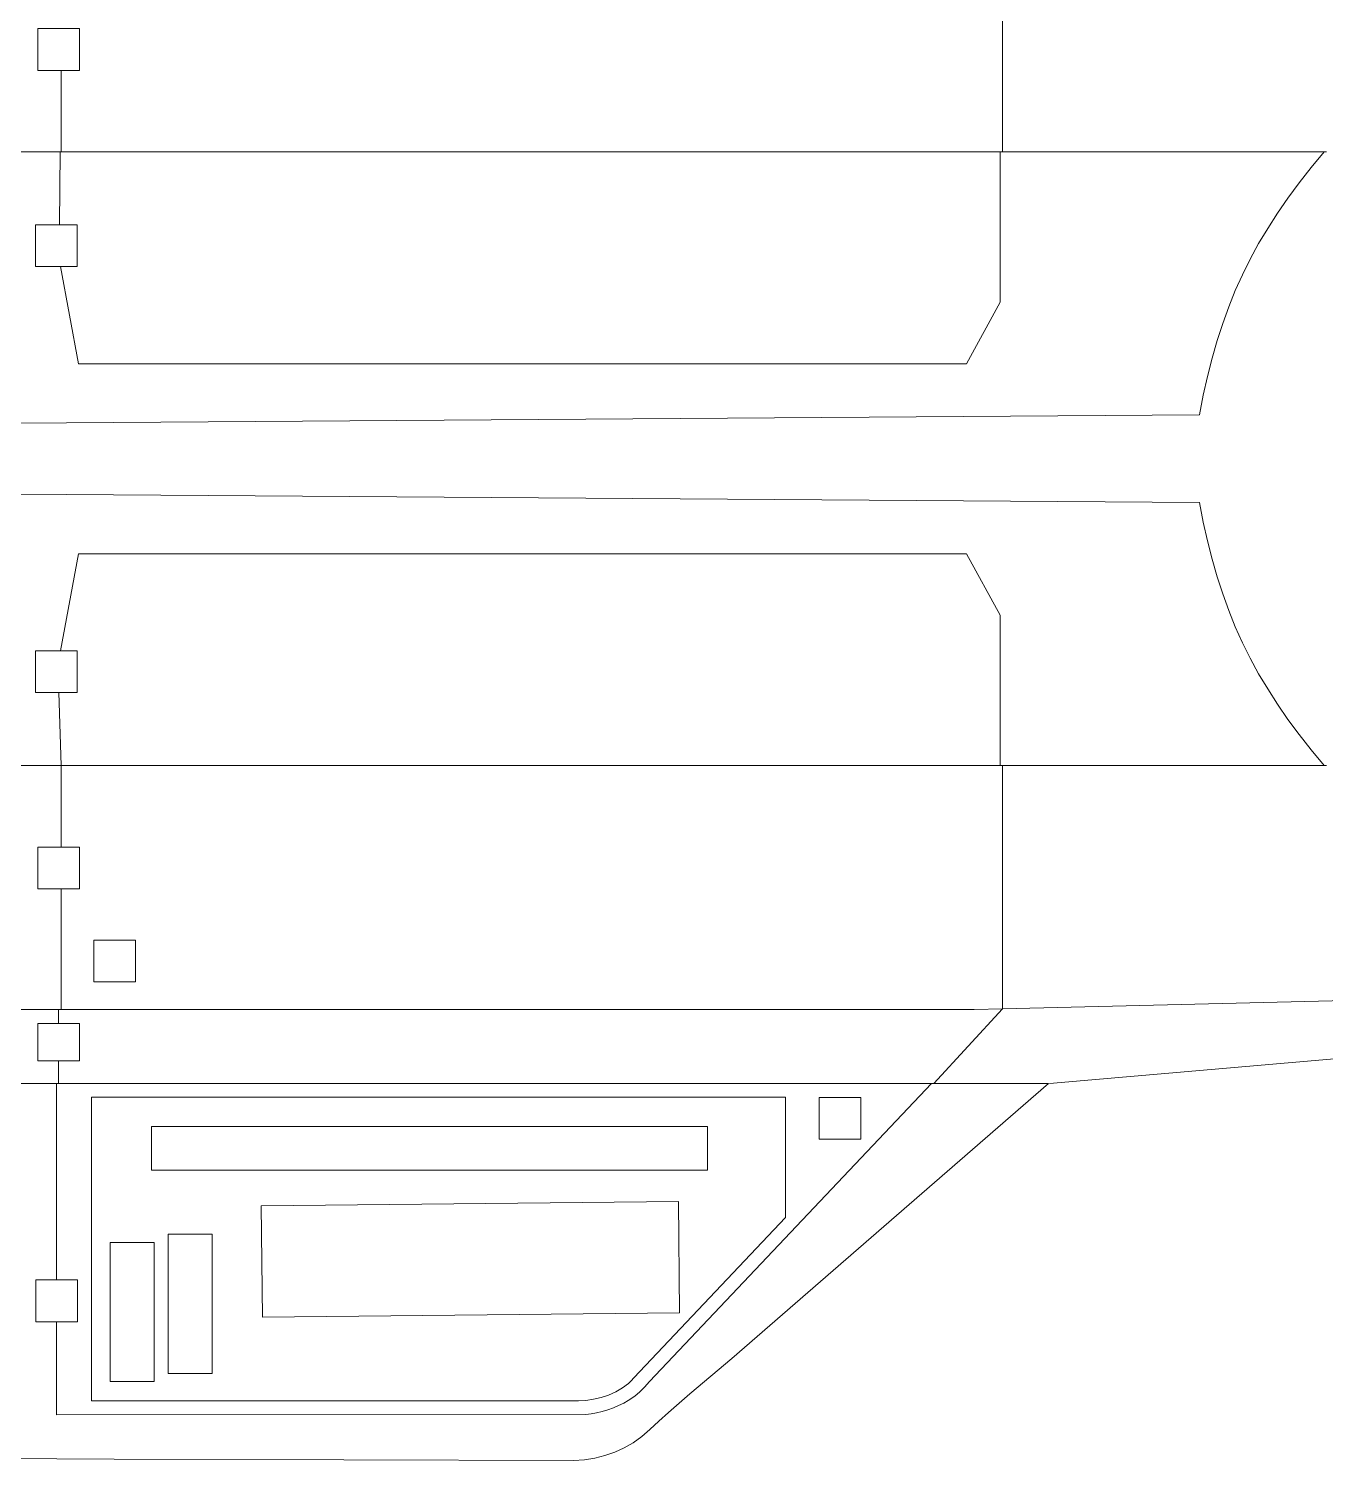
# Model space of a CAD drawing. Header units: centimetres. Extents: x -43.9 to 43.9, y -33.6 to 33.6.
# Drawn here: x -12.61 to -3.18, y -10.44 to -0.03 of the extents above; entities that cross this region are included whole.
import ezdxf

# ---------------------------------------------------------------- set-up
doc = ezdxf.new("R2010")
doc.units = ezdxf.units.CM
doc.header["$MEASUREMENT"] = 0
doc.layers.add('Camada 1', color=7, linetype='Continuous')

msp = doc.modelspace()

# ---------------------------------------------------------------- linework, layer by layer
at = {"layer": 'Camada 1', "color": 1, "lineweight": 9}
for points in [[(-5.52566, -0.92427), (-5.52566, -0.92427), (-5.52579, 0.84585), (-5.52579, 0.84585)], [(-12.37222, -0.3312), (-12.37222, -0.3312), (-12.37222, -0.92429), (-12.37222, -0.92429)], [(-12.37839, -0.92427), (-12.37839, -0.92427), (-12.38423, -1.4515), (-12.38423, -1.4515)], [(-5.54265, -2.01798), (-5.54265, -2.01798), (-5.54265, -0.92427), (-5.54265, -0.92427)], [(-12.37753, -1.75779), (-12.37753, -1.75779), (-12.24649, -2.46488), (-12.24649, -2.46488)], [(-5.78792, -2.46488), (-5.78792, -2.46488), (-5.54265, -2.01798), (-5.54265, -2.01798)], [(-12.24649, -2.46488), (-12.24649, -2.46488), (-5.78792, -2.46488), (-5.78792, -2.46488)], [(-12.37753, -4.55414), (-12.37753, -4.55414), (-12.24649, -3.84705), (-12.24649, -3.84705)], [(-12.24649, -3.84705), (-12.24649, -3.84705), (-5.78792, -3.84705), (-5.78792, -3.84705)], [(-5.78792, -3.84705), (-5.78792, -3.84705), (-5.54265, -4.29396), (-5.54265, -4.29396)], [(-5.54265, -4.29396), (-5.54265, -4.29396), (-5.54265, -5.38766), (-5.54265, -5.38766)], [(-12.38876, -4.85704), (-12.38876, -4.85704), (-12.37222, -5.38764), (-12.37222, -5.38764)], [(-12.37222, -5.98074), (-12.37222, -5.98074), (-12.37222, -5.38764), (-12.37222, -5.38764)], [(-5.52566, -7.15825), (-5.52566, -7.15825), (-5.52566, -5.38766), (-5.52566, -5.38766)], [(-12.37222, -6.28421), (-12.37222, -6.28421), (-12.37222, -7.16324), (-12.37222, -7.16324)], [(-12.39036, -7.16267), (-12.39036, -7.16267), (-12.39036, -7.26339), (-12.39036, -7.26339)], [(-6.02547, -7.70034), (-6.02547, -7.70034), (-5.52566, -7.15825), (-5.52566, -7.15825)], [(-12.39035, -7.53605), (-12.39035, -7.53605), (-12.39035, -7.70034), (-12.39035, -7.70034)], [(-12.40514, -9.13), (-12.40514, -9.13), (-12.40514, -7.70023), (-12.40514, -7.70023)], [(-6.04025, -7.70027), (-6.04025, -7.70027), (-8.09217, -9.86969), (-8.09217, -9.86969)], [(-12.40514, -10.11004), (-12.40514, -10.11004), (-12.40514, -9.43345), (-12.40514, -9.43345)], [(-8.09217, -9.86969), (-8.09217, -9.86969), (-8.12896, -9.90989), (-8.12896, -9.90989)], [(-8.19867, -9.97443), (-8.19867, -9.97443), (-8.24706, -10.00724), (-8.24706, -10.00724)], [(-8.16189, -9.9434), (-8.16189, -9.9434), (-8.19867, -9.97443), (-8.19867, -9.97443)], [(-8.12896, -9.90989), (-8.12896, -9.90989), (-8.16189, -9.9434), (-8.16189, -9.9434)], [(-8.47748, -10.09626), (-8.47748, -10.09626), (-8.51733, -10.10355), (-8.51733, -10.10355)], [(-8.43671, -10.08639), (-8.43671, -10.08639), (-8.47748, -10.09626), (-8.47748, -10.09626)], [(-8.39582, -10.07419), (-8.39582, -10.07419), (-8.43671, -10.08639), (-8.43671, -10.08639)], [(-8.35561, -10.05991), (-8.35561, -10.05991), (-8.39582, -10.07419), (-8.39582, -10.07419)], [(-8.31689, -10.04384), (-8.31689, -10.04384), (-8.35561, -10.05991), (-8.35561, -10.05991)], [(-8.28044, -10.02619), (-8.28044, -10.02619), (-8.31689, -10.04384), (-8.31689, -10.04384)], [(-8.24706, -10.00724), (-8.24706, -10.00724), (-8.28044, -10.02619), (-8.28044, -10.02619)], [(-8.55545, -10.10799), (-8.55545, -10.10799), (-12.40514, -10.11004), (-12.40514, -10.11004)], [(-8.51733, -10.10355), (-8.51733, -10.10355), (-8.55545, -10.10799), (-8.55545, -10.10799)]]:
    msp.add_open_spline(points, degree=3, dxfattribs=at)
at = {"layer": 'Camada 1', "lineweight": 9}
for points in [[(-12.23852, -0.02775), (-12.23852, -0.02775), (-12.54197, -0.02775), (-12.54197, -0.02775)], [(-12.54197, -0.02775), (-12.54197, -0.02775), (-12.54197, -0.3312), (-12.54197, -0.3312)], [(-12.23852, -0.3312), (-12.23852, -0.3312), (-12.23852, -0.02775), (-12.23852, -0.02775)], [(-12.54197, -0.3312), (-12.54197, -0.3312), (-12.23852, -0.3312), (-12.23852, -0.3312)], [(-12.25562, -1.45427), (-12.25562, -1.45427), (-12.55907, -1.45427), (-12.55907, -1.45427)], [(-12.55907, -1.45427), (-12.55907, -1.45427), (-12.55907, -1.75772), (-12.55907, -1.75772)], [(-12.25562, -1.75784), (-12.25562, -1.75784), (-12.25562, -1.45427), (-12.25562, -1.45427)], [(-12.55907, -1.75772), (-12.55907, -1.75772), (-12.25562, -1.75784), (-12.25562, -1.75784)], [(-12.55907, -4.55421), (-12.55907, -4.55421), (-12.25562, -4.55409), (-12.25562, -4.55409)], [(-12.55907, -4.85766), (-12.55907, -4.85766), (-12.55907, -4.55421), (-12.55907, -4.55421)], [(-12.25562, -4.55409), (-12.25562, -4.55409), (-12.25562, -4.85766), (-12.25562, -4.85766)], [(-12.25562, -4.85766), (-12.25562, -4.85766), (-12.55907, -4.85766), (-12.55907, -4.85766)], [(-12.54197, -5.98074), (-12.54197, -5.98074), (-12.23852, -5.98074), (-12.23852, -5.98074)], [(-12.54197, -6.28419), (-12.54197, -6.28419), (-12.54197, -5.98074), (-12.54197, -5.98074)], [(-12.23852, -5.98074), (-12.23852, -5.98074), (-12.23852, -6.28419), (-12.23852, -6.28419)], [(-12.23852, -6.28419), (-12.23852, -6.28419), (-12.54197, -6.28419), (-12.54197, -6.28419)], [(-11.83073, -6.65749), (-11.83073, -6.65749), (-12.13418, -6.65749), (-12.13418, -6.65749)], [(-12.13418, -6.65749), (-12.13418, -6.65749), (-12.13418, -6.96094), (-12.13418, -6.96094)], [(-11.83073, -6.96094), (-11.83073, -6.96094), (-11.83073, -6.65749), (-11.83073, -6.65749)], [(-12.13418, -6.96094), (-12.13418, -6.96094), (-11.83073, -6.96094), (-11.83073, -6.96094)], [(-12.54208, -7.26396), (-12.54208, -7.26396), (-12.23863, -7.26396), (-12.23863, -7.26396)], [(-12.54208, -7.53605), (-12.54208, -7.53605), (-12.54208, -7.26396), (-12.54208, -7.26396)], [(-12.23863, -7.26396), (-12.23863, -7.26396), (-12.23863, -7.53605), (-12.23863, -7.53605)], [(-12.23863, -7.53605), (-12.23863, -7.53605), (-12.54208, -7.53605), (-12.54208, -7.53605)], [(-6.55439, -7.80195), (-6.55439, -7.80195), (-6.85783, -7.80195), (-6.85783, -7.80195)], [(-6.85783, -7.80195), (-6.85783, -7.80195), (-6.85783, -8.1054), (-6.85783, -8.1054)], [(-6.55439, -8.1054), (-6.55439, -8.1054), (-6.55439, -7.80195), (-6.55439, -7.80195)], [(-6.85783, -8.1054), (-6.85783, -8.1054), (-6.55439, -8.1054), (-6.55439, -8.1054)], [(-12.55687, -9.13), (-12.55687, -9.13), (-12.25342, -9.12992), (-12.25342, -9.12992)], [(-12.55687, -9.43345), (-12.55687, -9.43345), (-12.55687, -9.13), (-12.55687, -9.13)], [(-12.25342, -9.12992), (-12.25342, -9.12992), (-12.25342, -9.43337), (-12.25342, -9.43337)], [(-12.25342, -9.43337), (-12.25342, -9.43337), (-12.55687, -9.43345), (-12.55687, -9.43345)]]:
    msp.add_open_spline(points, degree=3, dxfattribs=at)
at = {"layer": 'Camada 1', "color": 3, "lineweight": 9}
for points in [[(-12.39026, -0.92427), (-12.39026, -0.92427), (-16.49066, -0.92427), (-16.49066, -0.92427)], [(-3.16815, -0.92427), (-3.16815, -0.92427), (-16.49066, -0.92427), (-16.49066, -0.92427)], [(-5.54265, -0.92427), (-5.54265, -0.92427), (-12.39026, -0.92427), (-12.39026, -0.92427)], [(-3.18514, -0.92427), (-3.18514, -0.92427), (-5.54265, -0.92427), (-5.54265, -0.92427)], [(-3.279, -1.03726), (-3.279, -1.03726), (-3.18514, -0.92427), (-3.18514, -0.92427)], [(-3.36681, -1.14893), (-3.36681, -1.14893), (-3.279, -1.03726), (-3.279, -1.03726)], [(-3.4488, -1.25976), (-3.4488, -1.25976), (-3.36681, -1.14893), (-3.36681, -1.14893)], [(-3.52521, -1.3702), (-3.52521, -1.3702), (-3.4488, -1.25976), (-3.4488, -1.25976)], [(-3.59626, -1.48074), (-3.59626, -1.48074), (-3.52521, -1.3702), (-3.52521, -1.3702)], [(-3.66221, -1.59184), (-3.66221, -1.59184), (-3.59626, -1.48074), (-3.59626, -1.48074)], [(-3.72328, -1.70398), (-3.72328, -1.70398), (-3.66221, -1.59184), (-3.66221, -1.59184)], [(-3.77971, -1.81763), (-3.77971, -1.81763), (-3.72328, -1.70398), (-3.72328, -1.70398)], [(-3.83174, -1.93326), (-3.83174, -1.93326), (-3.77971, -1.81763), (-3.77971, -1.81763)], [(-3.87958, -2.05134), (-3.87958, -2.05134), (-3.83174, -1.93326), (-3.83174, -1.93326)], [(-3.92349, -2.17235), (-3.92349, -2.17235), (-3.87958, -2.05134), (-3.87958, -2.05134)], [(-3.96369, -2.29677), (-3.96369, -2.29677), (-3.92349, -2.17235), (-3.92349, -2.17235)], [(-4.00042, -2.42504), (-4.00042, -2.42504), (-3.96369, -2.29677), (-3.96369, -2.29677)], [(-4.03391, -2.55765), (-4.03391, -2.55765), (-4.00042, -2.42504), (-4.00042, -2.42504)], [(-4.06441, -2.69507), (-4.06441, -2.69507), (-4.03391, -2.55765), (-4.03391, -2.55765)], [(-4.09212, -2.83779), (-4.09212, -2.83779), (-4.06441, -2.69507), (-4.06441, -2.69507)], [(-15.42617, -2.91795), (-15.42617, -2.91795), (-4.09212, -2.83779), (-4.09212, -2.83779)], [(-15.42617, -3.39399), (-15.42617, -3.39399), (-4.09212, -3.47414), (-4.09212, -3.47414)], [(-4.09212, -3.47414), (-4.09212, -3.47414), (-4.06441, -3.61685), (-4.06441, -3.61685)], [(-4.06441, -3.61685), (-4.06441, -3.61685), (-4.03391, -3.75427), (-4.03391, -3.75427)], [(-4.03391, -3.75427), (-4.03391, -3.75427), (-4.00042, -3.88688), (-4.00042, -3.88688)], [(-4.00042, -3.88688), (-4.00042, -3.88688), (-3.96369, -4.01516), (-3.96369, -4.01516)], [(-3.96369, -4.01516), (-3.96369, -4.01516), (-3.92349, -4.13957), (-3.92349, -4.13957)], [(-3.92349, -4.13957), (-3.92349, -4.13957), (-3.87958, -4.26058), (-3.87958, -4.26058)], [(-3.87958, -4.26058), (-3.87958, -4.26058), (-3.83174, -4.37866), (-3.83174, -4.37866)], [(-3.83174, -4.37866), (-3.83174, -4.37866), (-3.77971, -4.49429), (-3.77971, -4.49429)], [(-3.77971, -4.49429), (-3.77971, -4.49429), (-3.72328, -4.60795), (-3.72328, -4.60795)], [(-3.72328, -4.60795), (-3.72328, -4.60795), (-3.66221, -4.72009), (-3.66221, -4.72009)], [(-3.66221, -4.72009), (-3.66221, -4.72009), (-3.59626, -4.8312), (-3.59626, -4.8312)], [(-3.59626, -4.8312), (-3.59626, -4.8312), (-3.52521, -4.94173), (-3.52521, -4.94173)], [(-3.52521, -4.94173), (-3.52521, -4.94173), (-3.4488, -5.05218), (-3.4488, -5.05218)], [(-3.4488, -5.05218), (-3.4488, -5.05218), (-3.36681, -5.163), (-3.36681, -5.163)], [(-3.36681, -5.163), (-3.36681, -5.163), (-3.279, -5.27467), (-3.279, -5.27467)], [(-3.279, -5.27467), (-3.279, -5.27467), (-3.18514, -5.38766), (-3.18514, -5.38766)], [(-12.39026, -5.38766), (-12.39026, -5.38766), (-16.49066, -5.38766), (-16.49066, -5.38766)], [(-3.16815, -5.38766), (-3.16815, -5.38766), (-16.49066, -5.38766), (-16.49066, -5.38766)], [(-5.54265, -5.38766), (-5.54265, -5.38766), (-12.39026, -5.38766), (-12.39026, -5.38766)], [(-3.18514, -5.38766), (-3.18514, -5.38766), (-5.54265, -5.38766), (-5.54265, -5.38766)], [(-5.52566, -7.15825), (-5.52566, -7.15825), (2.16931, -6.97035), (2.16931, -6.97035)], [(-5.18412, -7.70034), (-5.18412, -7.70034), (2.06779, -7.07288), (2.06779, -7.07288)], [(-14.1756, -7.16324), (-14.1756, -7.16324), (-12.37222, -7.16324), (-12.37222, -7.16324)], [(-12.37222, -7.16324), (-12.37222, -7.16324), (-5.73009, -7.16324), (-5.73009, -7.16324)], [(-5.73009, -7.16324), (-5.73009, -7.16324), (-5.52566, -7.15825), (-5.52566, -7.15825)], [(-12.40514, -7.70023), (-12.40514, -7.70023), (-14.8938, -7.70033), (-14.8938, -7.70033)], [(-5.18938, -7.70042), (-5.18938, -7.70042), (-12.40514, -7.70023), (-12.40514, -7.70023)], [(-7.49479, -9.70227), (-7.49479, -9.70227), (-5.18938, -7.70042), (-5.18938, -7.70042)], [(-7.79914, -9.95932), (-7.79914, -9.95932), (-7.49479, -9.70227), (-7.49479, -9.70227)], [(-7.95413, -10.09333), (-7.95413, -10.09333), (-7.79914, -9.95932), (-7.79914, -9.95932)], [(-8.02517, -10.15756), (-8.02517, -10.15756), (-7.95413, -10.09333), (-7.95413, -10.09333)], [(-8.08919, -10.2184), (-8.08919, -10.2184), (-8.02517, -10.15756), (-8.02517, -10.15756)], [(-8.21195, -10.31385), (-8.21195, -10.31385), (-8.14916, -10.26938), (-8.14916, -10.26938)], [(-8.14916, -10.26938), (-8.14916, -10.26938), (-8.08919, -10.2184), (-8.08919, -10.2184)], [(-8.49021, -10.42599), (-8.49021, -10.42599), (-8.41673, -10.40788), (-8.41673, -10.40788)], [(-8.41673, -10.40788), (-8.41673, -10.40788), (-8.34581, -10.38313), (-8.34581, -10.38313)], [(-8.34581, -10.38313), (-8.34581, -10.38313), (-8.27753, -10.35177), (-8.27753, -10.35177)], [(-8.27753, -10.35177), (-8.27753, -10.35177), (-8.21195, -10.31385), (-8.21195, -10.31385)], [(-13.65788, -10.42258), (-13.65788, -10.42258), (-11.98679, -10.43237), (-11.98679, -10.43237)], [(-11.98679, -10.43237), (-11.98679, -10.43237), (-10.31569, -10.43938), (-10.31569, -10.43938)], [(-10.31569, -10.43938), (-10.31569, -10.43938), (-8.64459, -10.44221), (-8.64459, -10.44221)], [(-8.64459, -10.44221), (-8.64459, -10.44221), (-8.56619, -10.43745), (-8.56619, -10.43745)], [(-8.56619, -10.43745), (-8.56619, -10.43745), (-8.49021, -10.42599), (-8.49021, -10.42599)]]:
    msp.add_open_spline(points, degree=3, dxfattribs=at)
at = {"layer": 'Camada 1', "color": 2, "lineweight": 9}
for points in [[(-12.15205, -7.80147), (-12.15205, -7.80147), (-7.10238, -7.80133), (-7.10238, -7.80133)], [(-12.15205, -10.00896), (-12.15205, -10.00896), (-12.15205, -7.80147), (-12.15205, -7.80147)], [(-7.10238, -7.80133), (-7.10238, -7.80133), (-7.10238, -8.67595), (-7.10238, -8.67595)], [(-7.66976, -8.01277), (-7.66976, -8.01277), (-11.71578, -8.01277), (-11.71578, -8.01277)], [(-11.71578, -8.01277), (-11.71578, -8.01277), (-11.71578, -8.3324), (-11.71578, -8.3324)], [(-7.66976, -8.3324), (-7.66976, -8.3324), (-7.66976, -8.01277), (-7.66976, -8.01277)], [(-11.71578, -8.3324), (-11.71578, -8.3324), (-7.66976, -8.3324), (-7.66976, -8.3324)], [(-7.88277, -8.55935), (-7.88277, -8.55935), (-10.91707, -8.59164), (-10.91707, -8.59164)], [(-10.91707, -8.59164), (-10.91707, -8.59164), (-10.90846, -9.40078), (-10.90846, -9.40078)], [(-7.87417, -9.3685), (-7.87417, -9.3685), (-7.88277, -8.55935), (-7.88277, -8.55935)], [(-7.10238, -8.67595), (-7.10238, -8.67595), (-8.20582, -9.84269), (-8.20582, -9.84269)], [(-11.27377, -8.79785), (-11.27377, -8.79785), (-11.59341, -8.79785), (-11.59341, -8.79785)], [(-11.59341, -8.79785), (-11.59341, -8.79785), (-11.59341, -9.80936), (-11.59341, -9.80936)], [(-11.27377, -9.80936), (-11.27377, -9.80936), (-11.27377, -8.79785), (-11.27377, -8.79785)], [(-11.69593, -8.85679), (-11.69593, -8.85679), (-12.01556, -8.85679), (-12.01556, -8.85679)], [(-12.01556, -8.85679), (-12.01556, -8.85679), (-12.01556, -9.8683), (-12.01556, -9.8683)], [(-11.69593, -9.8683), (-11.69593, -9.8683), (-11.69593, -8.85679), (-11.69593, -8.85679)], [(-10.90846, -9.40078), (-10.90846, -9.40078), (-7.87417, -9.3685), (-7.87417, -9.3685)], [(-12.01556, -9.8683), (-12.01556, -9.8683), (-11.69593, -9.8683), (-11.69593, -9.8683)], [(-11.59341, -9.80936), (-11.59341, -9.80936), (-11.27377, -9.80936), (-11.27377, -9.80936)], [(-8.24564, -9.88194), (-8.24564, -9.88194), (-8.29019, -9.9156), (-8.29019, -9.9156)], [(-8.22509, -9.86302), (-8.22509, -9.86302), (-8.24564, -9.88194), (-8.24564, -9.88194)], [(-8.20582, -9.84269), (-8.20582, -9.84269), (-8.22509, -9.86302), (-8.22509, -9.86302)], [(-8.49893, -9.99754), (-8.49893, -9.99754), (-8.5546, -10.00559), (-8.5546, -10.00559)], [(-8.44383, -9.98468), (-8.44383, -9.98468), (-8.49893, -9.99754), (-8.49893, -9.99754)], [(-8.39012, -9.96683), (-8.39012, -9.96683), (-8.44383, -9.98468), (-8.44383, -9.98468)], [(-8.33863, -9.94385), (-8.33863, -9.94385), (-8.39012, -9.96683), (-8.39012, -9.96683)], [(-8.29019, -9.9156), (-8.29019, -9.9156), (-8.33863, -9.94385), (-8.33863, -9.94385)], [(-8.60997, -10.00896), (-8.60997, -10.00896), (-12.15205, -10.00896), (-12.15205, -10.00896)], [(-8.5546, -10.00559), (-8.5546, -10.00559), (-8.60997, -10.00896), (-8.60997, -10.00896)]]:
    msp.add_open_spline(points, degree=3, dxfattribs=at)

doc.saveas('drawing.dxf')
